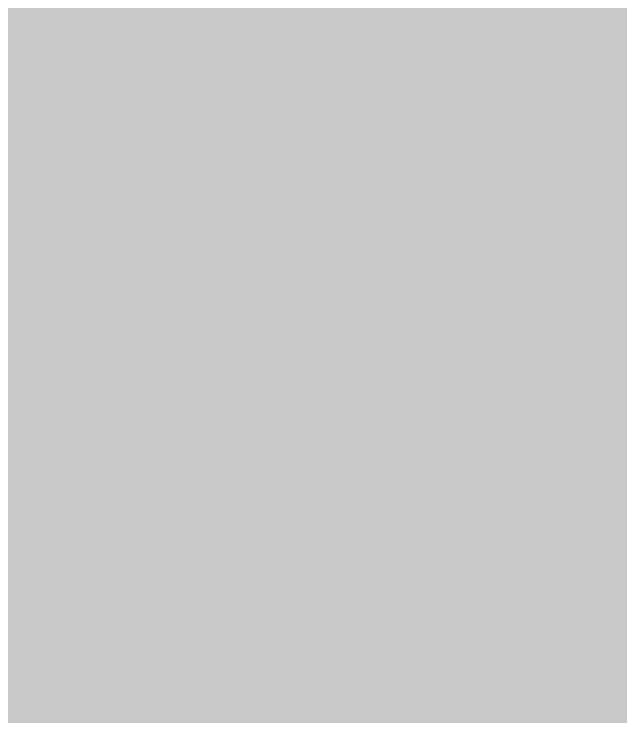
# Model space of a CAD drawing. Header units: metres. Extents: x 0 to 8.79, y -6.64 to 2.65.
# Drawn here: x 1.729293 to 1.732613, y -5.76598 to -5.762134 of the extents above; entities that cross this region are included whole.
import ezdxf

# ---------------------------------------------------------------- set-up
doc = ezdxf.new("R2010")
doc.units = ezdxf.units.M
doc.layers.add('VEG-RELLENO', color=253, linetype='Continuous', true_color=0x96c896)

# ---------------------------------------------------------------- blocks, each defined once
blk = doc.blocks.new('VEG_Helecho_PLANTA')
at = {"layer": 'VEG-RELLENO', "true_color": 0x78a95f}
h = blk.add_hatch(color=73, dxfattribs=at)
h.dxf.hatch_style = 1
h.paths.add_polyline_path([(-0.1203, 0.0256), (-0.1216, 0.0349), (-0.1219, 0.0414), (-0.1211, 0.0527), (-0.1195, 0.0593), (-0.119, 0.0603), (-0.1171, 0.0572), (-0.1144, 0.0484), (-0.1128, 0.0408), (-0.1111, 0.0515), (-0.11, 0.0554), (-0.1083, 0.0588), (-0.1068, 0.0555), (-0.1057, 0.0516), (-0.1037, 0.0343), (-0.1041, 0.022), (-0.1048, 0.0169), (-0.1064, 0.0118), (-0.0932, 0.0094), (-0.0962, 0.0175), (-0.0981, 0.0292), (-0.0984, 0.0353), (-0.0978, 0.046), (-0.0971, 0.0499), (-0.0958, 0.0532), (-0.0939, 0.0503), (-0.0916, 0.0438), (-0.0904, 0.0482), (-0.0898, 0.0491), (-0.0891, 0.0484), (-0.0865, 0.0431), (-0.085, 0.0387), (-0.0826, 0.028), (-0.082, 0.0223), (-0.082, 0.0124), (-0.083, 0.0078), (-0.0694, 0.006), (-0.0718, 0.0125), (-0.0733, 0.0222), (-0.0733, 0.0273), (-0.0723, 0.0363), (-0.0715, 0.0395), (-0.07, 0.0423), (-0.0682, 0.0398), (-0.0655, 0.0324), (-0.0625, 0.0274), (-0.0597, 0.0197), (-0.0584, 0.0115), (-0.0591, 0.0048), (-0.0469, 0.0038), (-0.0494, 0.0087), (-0.0504, 0.015), (-0.0499, 0.0207), (-0.0479, 0.0248), (-0.0459, 0.0236), (-0.0429, 0.0197), (-0.0406, 0.014), (-0.0399, 0.01), (-0.0389, 0.0103), (-0.0364, 0.0097), (-0.0341, 0.008), (-0.0331, 0.0056), (-0.0339, 0.003), (-0.0072, 0.0024), (-0.0054, 0.0014), (-0.005, -0.0005), (-0.0058, -0.002), (-0.0072, -0.0025), (-0.0282, -0.0022), (-0.0277, -0.0037), (-0.0281, -0.0062), (-0.0301, -0.0081), (-0.0329, -0.0089), (-0.0348, -0.0088), (-0.0362, -0.0074), (-0.0374, -0.0049), (-0.0372, -0.0018), (-0.0474, -0.0012), (-0.0476, -0.006), (-0.0485, -0.0089), (-0.0499, -0.0117), (-0.0538, -0.0166), (-0.056, -0.0183), (-0.0596, -0.02), (-0.0605, -0.0201), (-0.061, -0.0189), (-0.066, -0.0241), (-0.0684, -0.0258), (-0.0712, -0.0268), (-0.0717, -0.024), (-0.0714, -0.0211), (-0.0691, -0.0139), (-0.065, -0.0064), (-0.0594, -0.0002), (-0.0719, 0.0012), (-0.0724, -0.0029), (-0.0736, -0.0069), (-0.0781, -0.0157), (-0.0844, -0.0237), (-0.0894, -0.0316), (-0.0919, -0.0344), (-0.0949, -0.0364), (-0.0955, -0.033), (-0.0953, -0.0293), (-0.0932, -0.0195), (-0.0891, -0.0089), (-0.0866, -0.0041), (-0.0818, 0.0025), (-0.0956, 0.0047), (-0.096, -0.0004), (-0.0991, -0.0106), (-0.1031, -0.0189), (-0.1078, -0.0265), (-0.111, -0.0305), (-0.1159, -0.035), (-0.117, -0.0354), (-0.1173, -0.0343), (-0.1164, -0.0266), (-0.1224, -0.033), (-0.1258, -0.035), (-0.1259, -0.0313), (-0.125, -0.0273), (-0.1211, -0.0168), (-0.1151, -0.0055), (-0.1118, -0.0005), (-0.1057, 0.0066), (-0.1193, 0.0094), (-0.12, 0.0039), (-0.1216, -0.0011), (-0.1269, -0.0124), (-0.1302, -0.018), (-0.1373, -0.027), (-0.1404, -0.03), (-0.1438, -0.032), (-0.1438, -0.0282), (-0.1431, -0.0251), (-0.1463, -0.0281), (-0.1497, -0.0301), (-0.1497, -0.0263), (-0.1472, -0.0173), (-0.142, -0.006), (-0.1388, -0.0005), (-0.1322, 0.0086), (-0.1291, 0.0117), (-0.1426, 0.0151), (-0.1434, 0.01), (-0.1449, 0.0052), (-0.1502, -0.0057), (-0.1536, -0.0109), (-0.1606, -0.0194), (-0.1636, -0.0222), (-0.1669, -0.024), (-0.167, -0.0203), (-0.1661, -0.0164), (-0.1622, -0.0062), (-0.1596, -0.0012), (-0.1639, -0.0055), (-0.1722, -0.0121), (-0.1756, -0.014), (-0.1792, -0.015), (-0.1785, -0.0116), (-0.1745, -0.0039), (-0.1677, 0.0053), (-0.1596, 0.0136), (-0.1533, 0.0182), (-0.166, 0.0221), (-0.1676, 0.0178), (-0.1698, 0.0139), (-0.1765, 0.0057), (-0.1806, 0.0019), (-0.1886, -0.0038), (-0.1919, -0.0055), (-0.1953, -0.0062), (-0.1951, -0.0007), (-0.1941, 0.0024), (-0.1902, 0.0102), (-0.1843, 0.0182), (-0.1811, 0.0216), (-0.176, 0.0255), (-0.1883, 0.0299), (-0.1906, 0.0235), (-0.1954, 0.0165), (-0.1985, 0.0134), (-0.2048, 0.0087), (-0.2075, 0.0075), (-0.2105, 0.0069), (-0.21, 0.0114), (-0.2108, 0.0123), (-0.2106, 0.0166), (-0.2084, 0.0228), (-0.2043, 0.029), (-0.202, 0.0315), (-0.1986, 0.034), (-0.2099, 0.0387), (-0.2106, 0.0347), (-0.2118, 0.0321), (-0.2154, 0.0275), (-0.2199, 0.0244), (-0.2244, 0.0235), (-0.2249, 0.0258), (-0.224, 0.0311), (-0.2265, 0.0313), (-0.2274, 0.035), (-0.2265, 0.039), (-0.2254, 0.0409), (-0.2218, 0.044), (-0.2336, 0.0497), (-0.2346, 0.0508), (-0.2347, 0.0525), (-0.2338, 0.0538), (-0.2321, 0.0543), (-0.2261, 0.0516), (-0.2264, 0.0552), (-0.2251, 0.0593), (-0.2228, 0.0622), (-0.221, 0.0632), (-0.2183, 0.0607), (-0.2168, 0.057), (-0.2167, 0.0527), (-0.2173, 0.0507), (-0.2191, 0.0482), (-0.2082, 0.0434), (-0.2086, 0.0486), (-0.2081, 0.0515), (-0.206, 0.0569), (-0.2019, 0.0615), (-0.2011, 0.0618), (-0.2002, 0.0608), (-0.1985, 0.0637), (-0.1965, 0.0654), (-0.1951, 0.0633), (-0.1943, 0.061), (-0.1934, 0.0545), (-0.1935, 0.0508), (-0.1948, 0.0438), (-0.1974, 0.0389), (-0.1864, 0.0346), (-0.1878, 0.0389), (-0.1887, 0.0472), (-0.1884, 0.0516), (-0.1869, 0.0591), (-0.1858, 0.0619), (-0.1841, 0.0642), (-0.1824, 0.062), (-0.1807, 0.0576), (-0.1785, 0.0643), (-0.1767, 0.0668), (-0.1751, 0.0643), (-0.1742, 0.0613), (-0.1727, 0.0527), (-0.1725, 0.0478), (-0.1731, 0.0382), (-0.174, 0.0343), (-0.1755, 0.0306), (-0.1626, 0.0263), (-0.1639, 0.0338), (-0.1639, 0.0389), (-0.1627, 0.0498), (-0.1614, 0.0548), (-0.1586, 0.0624), (-0.1567, 0.0651), (-0.1555, 0.0626), (-0.1534, 0.0666), (-0.1519, 0.0636), (-0.151, 0.06), (-0.1495, 0.044), (-0.1502, 0.0326), (-0.1512, 0.0279), (-0.1529, 0.0233), (-0.14, 0.0196), (-0.1425, 0.0279), (-0.1434, 0.0337), (-0.1438, 0.0398), (-0.1432, 0.0519), (-0.1424, 0.0569), (-0.1405, 0.0632), (-0.1399, 0.0641), (-0.1393, 0.0633), (-0.1372, 0.0579), (-0.1351, 0.064), (-0.1333, 0.0609), (-0.1321, 0.0571), (-0.1289, 0.04), (-0.1284, 0.0276), (-0.1288, 0.0224), (-0.1301, 0.017), (-0.1167, 0.0139), (-0.1183, 0.0176)])
h.paths.add_polyline_path([(-0.1251, 0.0107), (-0.1254, 0.0081), (-0.1232, 0.0103)], flags=0)
h.paths.add_polyline_path([(-0.1488, 0.0169), (-0.1502, 0.0125), (-0.1466, 0.0162)], flags=0)
h.paths.add_polyline_path([(-0.1714, 0.0233), (-0.1707, 0.0237), (-0.1714, 0.0239)], flags=0)
h.paths.add_polyline_path([(-0.1935, 0.0317), (-0.1932, 0.0318), (-0.1934, 0.0319)], flags=0)
h.paths.add_polyline_path([(-0.1807, 0.0337), (-0.1812, 0.0326), (-0.1802, 0.0323)], flags=0)
h.paths.add_polyline_path([(-0.1576, 0.0263), (-0.1583, 0.0249), (-0.157, 0.0245)], flags=0)
h.paths.add_polyline_path([(-0.1351, 0.0204), (-0.1358, 0.0185), (-0.1342, 0.0181)], flags=0)
h.paths.add_polyline_path([(-0.1126, 0.013), (-0.1103, 0.0126), (-0.1117, 0.0169), (-0.1121, 0.0144)], flags=0)
h.paths.add_polyline_path([(-0.0889, 0.0087), (-0.0873, 0.0084), (-0.0884, 0.0106), (-0.0885, 0.0099)], flags=0)
h.paths.add_polyline_path([(-0.0644, 0.0054), (-0.0647, 0.0058), (-0.0648, 0.0054)], flags=0)
h.paths.add_polyline_path([(-0.0775, 0.0019), (-0.0774, 0.0014), (-0.0769, 0.0019)], flags=0)
h.paths.add_polyline_path([(-0.0997, 0.0054), (-0.1016, 0.0058), (-0.1019, 0.0031)], flags=0)

msp = doc.modelspace()

# ---------------------------------------------------------------- block references
msp.add_blockref('VEG_Helecho_PLANTA', (1.85, -5.7456124))

doc.saveas('drawing.dxf')
